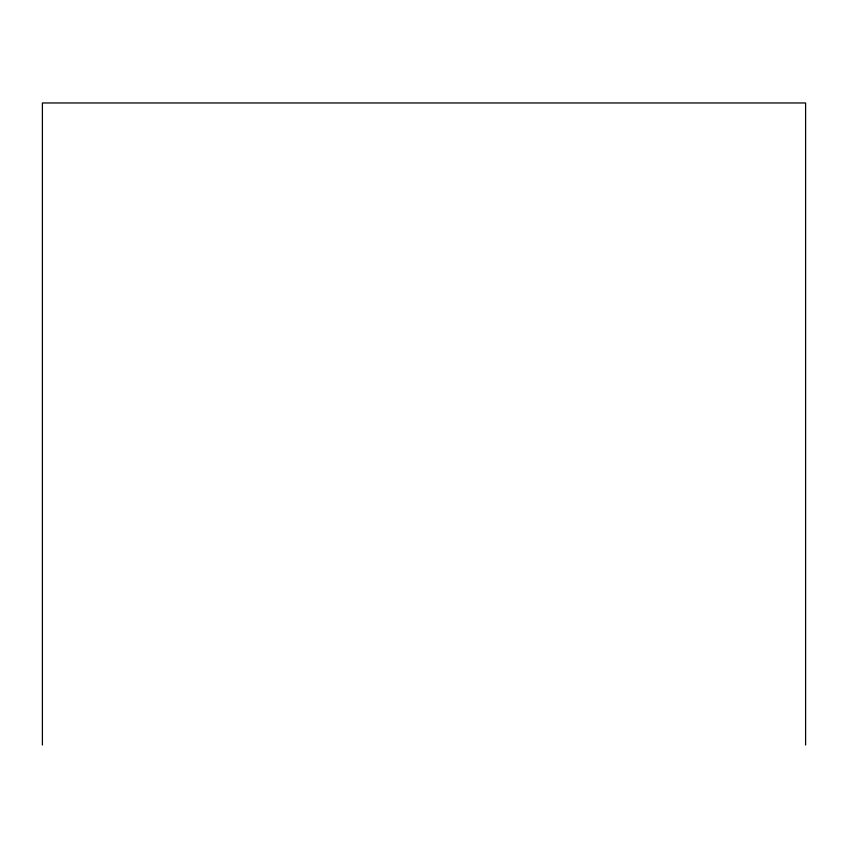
<?xml version="1.0" encoding="UTF-8"?>
<svg xmlns="http://www.w3.org/2000/svg" width="848" height="848" viewBox="0 0 848 848"><rect width="100%" height="100%" fill="white"/><g stroke="black" fill="none" stroke-linecap="round" stroke-linejoin="round"><path stroke-width="1.27" d="M805.6 745.032L805.6 102.968L42.4 102.968L42.4 745.032"/></g></svg>
